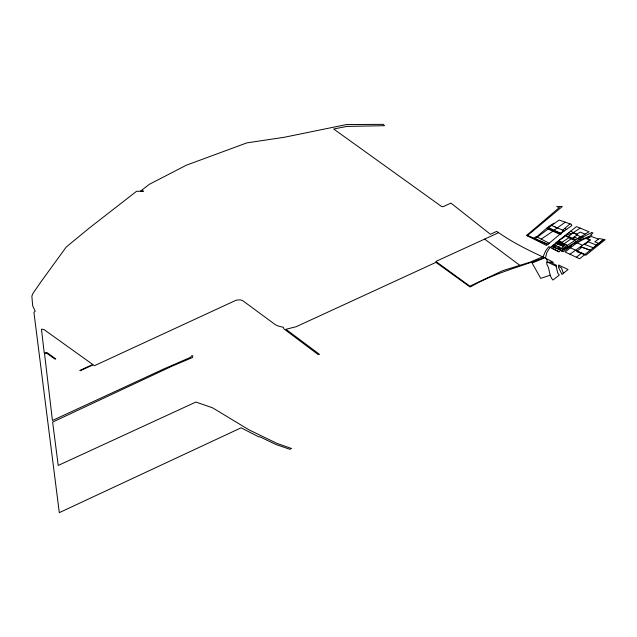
<?xml version="1.0" encoding="UTF-8"?>
<svg xmlns="http://www.w3.org/2000/svg" width="637" height="637" viewBox="0 0 637 637"><rect width="100%" height="100%" fill="white"/><g stroke="black" fill="none" stroke-linecap="round" stroke-linejoin="round"><path stroke-width="0.96" d="M558.609 266.385L558.601 267.492L561.961 274.451L568.053 269.515L558.617 265.016L558.609 266.385L561.46 267.874L563.347 273.273M550.241 275.176L540.725 278.369L532.094 263.041L545.2 257.611L547.151 259.92L546.761 264.14C550.049 269.021 548.744 275.638 552.932 280.049L559.246 275.112L557.654 272.827L556.109 265.932L556.419 265.239L550.296 262.237M560.926 233.381L571.811 225.586L571.461 224.367L559.119 220.036L548.576 227.616L560.926 233.381L546.522 245.484L526.632 235.387L559.382 207.519L556.722 206.579L562.32 206.515L527.595 235.491L548.107 244.234M551.347 246.599L560.807 250.158L558.888 251.965L550.36 247.467L558.418 240.858L567.225 245.484L575.06 240.364L569.04 237.593L561.635 242.554L567.225 245.484L562.256 248.956L561.356 248.589L559.963 249.839M562.089 242.371L558.593 240.722L565.393 235.324L568.491 236.526L571.198 234.018L580.211 228.126L589.034 231.772L584.997 234.129M562.686 230.156L570.027 223.866M584.121 244.146L584.917 244.465L590.332 239.783L569.932 254.227M552.749 246.63L557.518 242.394L564.868 245.157L560.098 249.386L552.104 246.384L553.744 244.927L560.066 247.299L558.418 248.756M553.37 246.861L555.01 245.404M556.985 243.653L558.625 242.187M554.397 247.252L555.472 246.304L553.824 245.683M554.628 247.339L556.276 245.874M558.243 244.122L559.891 242.665M559.509 244.6L561.157 243.143M557.152 248.287L558.8 246.822M560.775 245.078L562.415 243.613M562.041 245.548L563.681 244.09M584.917 244.465L593.19 247.793L603.693 239.448L599.306 238.588L598.501 239.122L591.677 236.622C581.557 238.62 572.95 245.563 565.202 252.005L579.63 258.765L603.693 239.448L605.15 239.719L585.865 255.222L576.7 251.591L581.796 247.18L590.157 250.19L580.578 246.742L581.796 247.18M534.005 238.238L536.346 236.462L536.919 236.677L548.561 226.597L553.887 223.229L554.325 223.579M576.397 257.252L581.661 252.993L584.965 254.402M565.393 235.324L576.477 226.613L580.211 228.126M560.512 233.182L563.825 230.642M535.128 238.732L548.091 229.049M554.238 230.076L565.25 222.186M569.438 247.204L563.395 251.655L561.332 250.914L563.052 249.25L571.564 245.683L569.438 247.204L568.57 246.726M598.501 239.122L594.791 241.853L598.7 243.422M585.379 238.485L587.465 238.883L589.225 237.641L588.461 237.354M570.075 245.579L582.959 237.02L591.709 232.497L593.007 232.959L590.897 234.496L591.924 235.157C581.685 239.026 572.615 245.325 562.256 248.956M564.032 243.828L571.413 238.676M568.491 236.526L572.488 238.214L577.154 234.965L580.697 236.9L585.132 234.193L580.275 232.075L576.405 234.376L573.204 232.847M537.262 237.075L541.195 239.114L553.696 230.705L560.496 233.827M558.593 240.722L564.661 236.741L563.952 236.47M561.77 251.074L568.371 246.814M582.959 237.02L581.549 236.383L576.071 239.687L572.488 238.214M577.894 238.572L580.697 236.9M576.764 234.169L573.539 232.648L571.198 234.018L568.642 232.736M484.646 239.09L498.596 232.664C512.904 242.593 528.559 250.405 544.356 257.611L545.734 257.133L546.801 252.523L550.081 247.315L548.791 246.654L545.598 250.906L543.218 256.544L530.318 262.094L502.848 270.614L469.851 286.18L435.867 261.441L484.646 239.09L520.015 265.454M544.356 257.611C520.031 266.784 494.742 273.026 471.993 286.029L470.002 286.969L435.955 262.364L296.125 326.725L285.909 329.281L319.503 354.363L318.086 354.506L283.744 328.74L283.457 327.322L278.353 326.096L275.319 324.679L242.57 300.545L240.109 299.836L236.263 300.146L94.419 365.726L93.185 364.842L80.214 370.75L79.784 370.447L92.755 364.483L43.881 329.48L41.453 329.186L44.216 352.874L46.78 352.46L55.761 358.87L55.085 359.172L46.804 353.288L44.542 353.742L52.425 420.492L163.629 369.046L190.67 357.293L191.657 355.701L192.844 355.868L192.398 357.564L172.078 366.148L52.624 422.092L58.222 465.448L195.909 402.043L212.686 407.879L249.043 429.864L276.912 443.368L291.491 448.496L289.859 449.284L275.861 444.451L259.617 436.687L259.028 436.99L241.105 427.809L59.297 512.65L33.92 312.297L35.186 311.254L32.694 305.848L31.85 296.109L33.005 293.307L41.453 281.148L66.256 247.013L89.387 227.974L136.565 191.291L143.484 191.164L140.634 191.06L149.345 184.316L186.259 165.238L246.861 142.879L284.229 137.281L346.464 124.557L383.299 124.35L384.509 125.688L346.815 126.421L333.669 129L441.807 206.683L443.495 206.499L450.964 203.107L490.402 234.273L496.709 231.374L498.596 232.664M546.928 262.197L553.37 262.269L545.861 258.391M581.804 237.832L584.097 238.373M552.191 248.43L559.23 251.639M556.165 243.597L563.514 246.352M559.517 247.817L561.165 248.438M596.503 245.165L587.68 241.582M574.176 237.036L581.406 240.022M547.653 244.592L526.632 235.387M551.57 225.466L564.382 230.873M567.073 234.01L569.916 235.228M581.661 252.993L570.107 247.65M546.538 228.357L560.401 234.559L561.03 234.074L547.239 227.743L553.696 230.705M564.9 235.722L575.06 240.364M570.545 231.247L573.539 232.648M577.488 242.968L582.282 245.213M547.645 262.205L556.212 266.218M564.573 228.444L566.819 229.511M587.465 238.883L589.83 240.069M541.195 239.114L549.309 243.278M575.561 241.933L576.676 242.609M555.098 226.947L556.794 228.181M576.405 234.376L577.154 234.965M557.367 241.718L555.719 243.175L563.299 246.025L564.947 244.568L557.367 241.718"/></g></svg>
